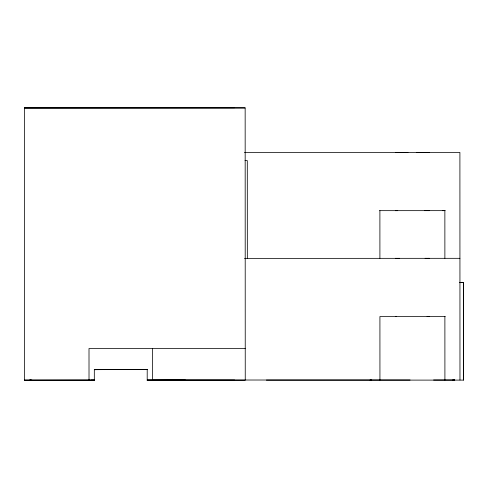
<?xml version="1.0" encoding="UTF-8"?>
<svg xmlns="http://www.w3.org/2000/svg" width="488" height="488" viewBox="0 0 488 488"><rect width="100%" height="100%" fill="white"/><g stroke="black" fill="none" stroke-linecap="round" stroke-linejoin="round"><path stroke-width="0.73" d="M463.6 380.109L463.6 282.369L459.806 282.369L463.6 282.369L463.6 380.109L266.375 380.109M245.159 107.927L24.4 107.994L245.159 107.891L245.25 380.213L147.199 380.219L185.3 380.012M97.344 369.507L147.211 369.471L94.306 369.654L95.855 369.66M459.97 379.993L459.903 152.451L244.451 152.512M94.318 380.085L24.491 380.158L94.373 380.158L91.195 380.121M395.433 152.482L407.98 152.476M396.036 258.353L395.493 258.341M97.344 369.648L147.205 369.569M94.349 369.678L102.01 369.636M396.03 210.663L395.457 210.663L397.72 210.663M428.726 210.651L429.306 210.651L424.346 210.651M428.751 316.529L429.33 316.529L427.061 316.529M112.96 369.636L114.399 369.636M29.78 380.152L31.22 380.146M370.111 380.036L371.551 380.036M234.594 107.738L24.412 107.781L24.491 380.286L94.312 380.231L94.324 369.489M416.74 152.476L428.958 152.457M245.025 160.595L247.3 160.601L247.337 258.609M442.299 210.645L445.288 210.645M379.469 210.663L444.867 210.651L444.879 258.256M395.463 258.341L399.666 258.341M425.109 258.329L429.312 258.347L428.415 258.329M244.525 258.39L459.928 258.323M445.312 316.517L379.92 316.547L379.939 380.036M245.238 348.481L89.005 348.524L89.017 380.262M31.891 380.134L29.847 380.134L30.683 380.134M152.506 380.024L410.091 380.012M433.582 380.012L454.676 379.993L452.632 380M113.503 369.617L114.338 369.617M370.178 380.024L371.014 380.024M152.494 380.121L147.205 380.115L234.673 380.109M152.488 380.237L152.476 348.499M444.885 316.523L444.91 380.018M379.896 210.67L379.908 258.274M147.211 369.471L147.199 380.219M104.896 369.636L104.572 369.642L104.896 369.636M429.287 152.469L428.708 152.469L429.287 152.469M396.055 316.535L395.475 316.535L396.055 316.535M454.737 380.012L453.297 380.012L454.737 380.012"/></g></svg>
